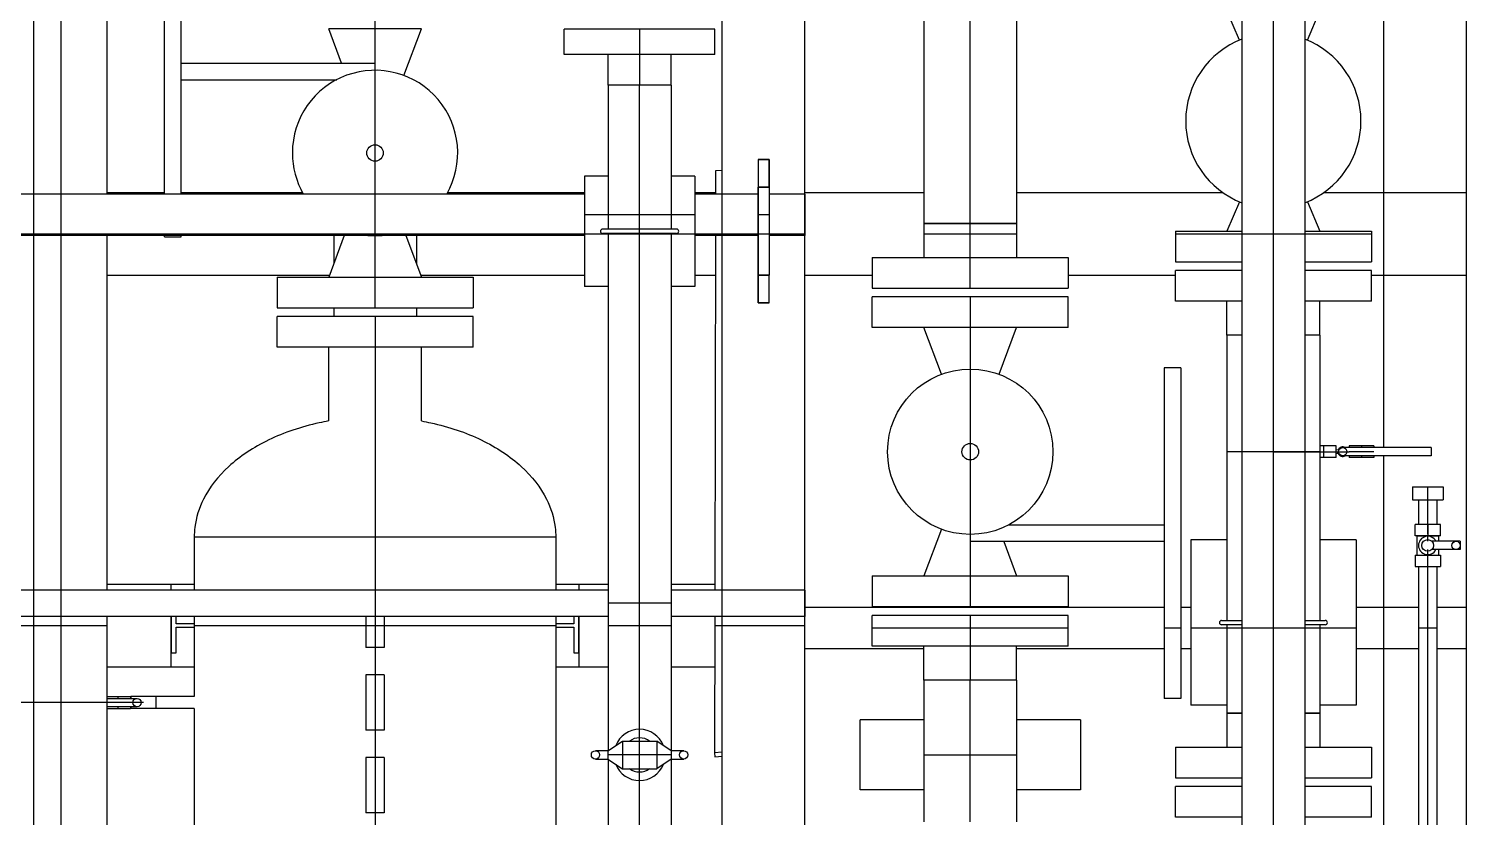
# Model space of a CAD drawing. Header units: inches. Extents: x 517790 to 538444, y 301815 to 302461.
# Drawn here: x 517873.244 to 517875.939, y 302341.357 to 302342.835 of the extents above; entities that cross this region are included whole.
import ezdxf

# ---------------------------------------------------------------- set-up
doc = ezdxf.new("R2010")
doc.units = ezdxf.units.IN
doc.header["$MEASUREMENT"] = 0
doc.layers.add('硅胶总平面底图 工艺装置区', color=253, linetype='Continuous')

msp = doc.modelspace()

# ---------------------------------------------------------------- linework, layer by layer
at = {"layer": '硅胶总平面底图 工艺装置区', "color": 253, "linetype": 'Continuous', "lineweight": -3}
for p, q in [((517875.5186, 302344.9109), (517875.5186, 302341.1198)), ((517875.6367, 302344.9109), (517875.6367, 302341.1198)), ((517875.5776, 302341.1198), (517875.5776, 302344.898)), ((517874.6993, 302341.1198), (517874.6993, 302343.8671)), ((517874.9224, 302343.7922), (517874.9224, 302342.4705)), ((517875.0093, 302342.4705), (517875.0093, 302343.7703)), ((517875.0962, 302343.7922), (517875.0962, 302342.4705)), ((517874.5443, 302341.2157), (517874.5443, 302343.7474)), ((517875.7843, 302343.7339), (517875.7843, 302342.0501)), ((517875.9393, 302343.7339), (517875.9393, 302341.1198)), ((517873.2527, 302343.6036), (517873.2527, 302340.7384)), ((517873.3043, 302343.1284), (517873.3043, 302342.5255)), ((517873.3913, 302342.5255), (517873.3913, 302343.1284)), ((517873.4986, 302342.7553), (517873.4986, 302343.0653)), ((517873.5296, 302342.7553), (517873.5296, 302343.0653)), ((517873.8933, 302342.5255), (517873.8933, 302342.8927)), ((517875.5139, 302342.8138), (517875.4907, 302342.869)), ((517875.6414, 302342.8138), (517875.6646, 302342.869)), ((517873.8933, 302342.8352), (517873.8064, 302342.8352)), ((517873.8304, 302342.7708), (517873.8064, 302342.8352)), ((517873.9803, 302342.8352), (517873.8933, 302342.8352)), ((517873.9475, 302342.7476), (517873.9803, 302342.8352)), ((517874.3893, 302342.8345), (517874.2482, 302342.8345)), ((517874.2482, 302342.787), (517874.2482, 302342.8345)), ((517874.3893, 302342.8345), (517874.3893, 302342.7296)), ((517874.5304, 302342.8345), (517874.3893, 302342.8345)), ((517874.5304, 302342.787), (517874.5304, 302342.8345)), ((517874.3893, 302342.787), (517874.2482, 302342.787)), ((517874.3303, 302342.7296), (517874.3303, 302342.787)), ((517874.5304, 302342.787), (517874.3893, 302342.787)), ((517874.4484, 302342.7296), (517874.4484, 302342.787)), ((517873.4986, 302342.5255), (517873.4986, 302342.7553)), ((517873.5296, 302342.7708), (517873.8933, 302342.7708)), ((517873.5296, 302342.5255), (517873.5296, 302342.7553)), ((517873.8933, 302342.7574), (517873.8933, 302342.7708)), ((517873.5296, 302342.7398), (517873.8216, 302342.7398)), ((517874.3893, 302342.7296), (517874.3303, 302342.7296)), ((517874.4484, 302342.7296), (517874.3303, 302342.7296)), ((517874.3303, 302342.7296), (517874.3303, 302342.4599)), ((517874.4484, 302342.7296), (517874.3893, 302342.7296)), ((517874.3893, 302342.4599), (517874.3893, 302342.7296)), ((517874.4484, 302342.7296), (517874.4484, 302342.4599)), ((517874.6115, 302342.5901), (517874.6115, 302342.5384)), ((517874.6115, 302342.5901), (517874.6115, 302342.5384)), ((517874.6321, 302342.5901), (517874.6115, 302342.5901)), ((517874.6115, 302342.5901), (517874.6321, 302342.5901)), ((517874.6321, 302342.5384), (517874.6321, 302342.5901)), ((517874.6321, 302342.5901), (517874.6321, 302342.5384)), ((517874.286, 302342.5591), (517874.286, 302342.3524)), ((517874.3303, 302342.5591), (517874.286, 302342.5591)), ((517874.4926, 302342.5591), (517874.4484, 302342.5591)), ((517874.4926, 302342.5591), (517874.4926, 302342.3524)), ((517874.5319, 302342.569), (517874.5318, 302342.5255)), ((517874.5443, 302342.5698), (517874.5319, 302342.569)), ((517874.6115, 302342.5384), (517874.6321, 302342.5384)), ((517874.6321, 302342.5384), (517874.6115, 302342.5384)), ((517874.6115, 302342.3731), (517874.6115, 302342.5384)), ((517874.6115, 302342.5384), (517874.6115, 302342.3731)), ((517874.6321, 302342.5384), (517874.6115, 302342.5384)), ((517874.6321, 302342.5384), (517874.6321, 302342.3731)), ((517874.6321, 302342.5384), (517874.6321, 302342.3731)), ((517874.286, 302342.5255), (517872.9272, 302342.5255)), ((517873.3043, 302342.5255), (517873.3043, 302342.448)), ((517873.3913, 302342.5281), (517873.4986, 302342.5281)), ((517873.5296, 302342.5281), (517873.7573, 302342.5281)), ((517873.8933, 302342.448), (517873.8933, 302342.5255)), ((517874.0293, 302342.5281), (517874.286, 302342.5281)), ((517874.4926, 302342.5281), (517874.5318, 302342.5281)), ((517874.6115, 302342.5255), (517874.4926, 302342.5255)), ((517874.6993, 302342.5255), (517874.6321, 302342.5255)), ((517874.6993, 302342.5281), (517874.9224, 302342.5281)), ((517874.6993, 302342.5255), (517874.6993, 302342.448)), ((517875.0962, 302342.5281), (517875.483, 302342.5281)), ((517875.5139, 302342.511), (517875.4907, 302342.4558)), ((517875.6414, 302342.511), (517875.6646, 302342.4558)), ((517875.6722, 302342.5281), (517875.9393, 302342.5281)), ((517875.9393, 302342.5281), (517875.9393, 302342.3731)), ((517874.4926, 302342.4867), (517874.286, 302342.4867)), ((517874.6321, 302342.4867), (517874.6115, 302342.4867)), ((517872.8393, 302342.4506), (517874.6993, 302342.4506)), ((517874.3201, 302342.4599), (517874.4585, 302342.4599)), ((517874.4585, 302342.4516), (517874.3201, 302342.4516)), ((517874.3303, 302342.4516), (517874.3303, 302341.4821)), ((517874.3893, 302342.4516), (517874.3893, 302342.4599)), ((517874.3893, 302341.5221), (517874.3893, 302342.4516)), ((517874.4484, 302342.4516), (517874.4484, 302341.4821)), ((517875.0962, 302342.4705), (517874.9224, 302342.4705)), ((517874.9224, 302342.4705), (517875.0093, 302342.4705)), ((517874.9224, 302342.4705), (517874.9224, 302342.4066)), ((517874.9224, 302342.4506), (517875.0962, 302342.4506)), ((517875.0093, 302342.3492), (517875.0093, 302342.4705)), ((517875.0093, 302342.4705), (517875.0962, 302342.4705)), ((517875.0962, 302342.4705), (517875.0962, 302342.4066)), ((517875.3939, 302342.4558), (517875.5186, 302342.4558)), ((517875.3939, 302342.4558), (517875.3939, 302342.3984)), ((517875.3939, 302342.4506), (517875.7614, 302342.4506)), ((517875.4907, 302342.4558), (517875.5186, 302342.4558)), ((517875.6367, 302342.4558), (517875.7614, 302342.4558)), ((517875.6367, 302342.4558), (517875.6646, 302342.4558)), ((517875.7614, 302342.4558), (517875.7614, 302342.3984)), ((517874.286, 302342.448), (517872.9272, 302342.448)), ((517873.3043, 302342.448), (517873.3043, 302341.783)), ((517873.3913, 302341.783), (517873.3913, 302342.448)), ((517873.4986, 302342.4453), (517873.4986, 302342.448)), ((517873.4986, 302342.4453), (517873.5296, 302342.4453)), ((517873.5296, 302342.4453), (517873.5296, 302342.448)), ((517873.8357, 302342.448), (517873.8064, 302342.3695)), ((517873.8158, 302342.448), (517873.8158, 302342.3948)), ((517873.8933, 302342.3121), (517873.8933, 302342.448)), ((517873.951, 302342.448), (517873.9803, 302342.3695)), ((517873.9708, 302342.448), (517873.9708, 302342.3948)), ((517874.6115, 302342.448), (517874.4926, 302342.448)), ((517874.5317, 302342.448), (517874.5304, 302341.783)), ((517874.6993, 302342.448), (517874.6321, 302342.448)), ((517874.8256, 302342.4066), (517875.0093, 302342.4066)), ((517874.8256, 302342.4066), (517874.8256, 302342.3492)), ((517875.0093, 302342.4066), (517875.193, 302342.4066)), ((517875.193, 302342.4066), (517875.193, 302342.3492)), ((517875.3939, 302342.3984), (517875.5186, 302342.3984)), ((517875.6367, 302342.3984), (517875.7614, 302342.3984)), ((517873.3913, 302342.3731), (517873.8077, 302342.3731)), ((517873.7096, 302342.3695), (517873.8933, 302342.3695)), ((517873.7096, 302342.3695), (517873.7096, 302342.3121)), ((517873.8064, 302342.3695), (517873.9803, 302342.3695)), ((517873.8158, 302342.3695), (517873.8158, 302342.3695)), ((517873.8933, 302342.3695), (517874.077, 302342.3695)), ((517873.9708, 302342.3695), (517873.9708, 302342.3695)), ((517873.9789, 302342.3731), (517874.286, 302342.3731)), ((517874.077, 302342.3695), (517874.077, 302342.3121)), ((517874.4926, 302342.3731), (517874.5315, 302342.3731)), ((517874.6321, 302342.3731), (517874.6115, 302342.3731)), ((517874.6115, 302342.3731), (517874.6321, 302342.3731)), ((517874.6115, 302342.3731), (517874.6115, 302342.3214)), ((517874.6115, 302342.3214), (517874.6115, 302342.3731)), ((517874.6321, 302342.3731), (517874.6115, 302342.3731)), ((517874.6321, 302342.3214), (517874.6321, 302342.3731)), ((517874.6321, 302342.3214), (517874.6321, 302342.3731)), ((517874.6993, 302342.3731), (517874.8256, 302342.3731)), ((517875.193, 302342.3731), (517875.3939, 302342.3731)), ((517875.5186, 302342.3818), (517875.3939, 302342.3818)), ((517875.3939, 302342.3244), (517875.3939, 302342.3818)), ((517875.7614, 302342.3818), (517875.6367, 302342.3818)), ((517875.7614, 302342.3244), (517875.7614, 302342.3818)), ((517875.7614, 302342.3731), (517875.9393, 302342.3731)), ((517874.3303, 302342.3524), (517874.286, 302342.3524)), ((517874.4926, 302342.3524), (517874.4484, 302342.3524)), ((517874.8256, 302342.3492), (517875.0093, 302342.3492)), ((517875.0093, 302342.3492), (517875.193, 302342.3492)), ((517874.6115, 302342.3214), (517874.6321, 302342.3214)), ((517874.6321, 302342.3214), (517874.6115, 302342.3214)), ((517875.0093, 302342.3327), (517874.8256, 302342.3327)), ((517874.8256, 302342.2753), (517874.8256, 302342.3327)), ((517875.0093, 302342.3327), (517875.0093, 302341.7521)), ((517875.193, 302342.3327), (517875.0093, 302342.3327)), ((517875.193, 302342.2753), (517875.193, 302342.3327)), ((517875.5186, 302342.3244), (517875.3939, 302342.3244)), ((517875.4907, 302342.2606), (517875.4907, 302342.3244)), ((517875.7614, 302342.3244), (517875.6367, 302342.3244)), ((517875.6646, 302342.2606), (517875.6646, 302342.3244)), ((517873.7096, 302342.3121), (517873.8933, 302342.3121)), ((517873.8933, 302342.2956), (517873.7096, 302342.2956)), ((517873.7096, 302342.2381), (517873.7096, 302342.2956)), ((517873.8158, 302342.3121), (517873.8158, 302342.2956)), ((517873.8933, 302342.3121), (517874.077, 302342.3121)), ((517873.8933, 302342.2956), (517873.8933, 302341.4224)), ((517874.077, 302342.2956), (517873.8933, 302342.2956)), ((517873.9708, 302342.3121), (517873.9708, 302342.2956)), ((517874.077, 302342.2381), (517874.077, 302342.2956)), ((517875.0093, 302342.2753), (517874.8256, 302342.2753)), ((517875.0093, 302342.2753), (517874.9224, 302342.2753)), ((517874.9551, 302342.1876), (517874.9224, 302342.2753)), ((517875.0962, 302342.2753), (517875.0093, 302342.2753)), ((517875.193, 302342.2753), (517875.0093, 302342.2753)), ((517875.0635, 302342.1876), (517875.0962, 302342.2753)), ((517875.5186, 302342.2606), (517875.4907, 302342.2606)), ((517875.4907, 302342.2606), (517875.4907, 302342.0424)), ((517875.5186, 302342.2606), (517875.4907, 302342.2606)), ((517875.6646, 302342.2606), (517875.6367, 302342.2606)), ((517875.6646, 302342.2606), (517875.6367, 302342.2606)), ((517875.6646, 302342.2606), (517875.6646, 302342.0424)), ((517873.8933, 302342.2381), (517873.7096, 302342.2381)), ((517873.8064, 302342.1), (517873.8064, 302342.2381)), ((517874.077, 302342.2381), (517873.8933, 302342.2381)), ((517873.9803, 302342.1), (517873.9803, 302342.2381)), ((517875.373, 302342.1995), (517875.373, 302341.8895)), ((517875.404, 302342.1995), (517875.373, 302342.1995)), ((517875.404, 302342.1995), (517875.404, 302341.8895)), ((517875.6956, 302342.0534), (517875.6646, 302342.0534)), ((517875.6719, 302342.0534), (517875.6719, 302342.0314)), ((517875.6956, 302342.0314), (517875.6956, 302342.0534)), ((517875.6992, 302342.045), (517875.6956, 302342.0461)), ((517875.8732, 302342.0501), (517875.7078, 302342.0501)), ((517875.72, 302342.0534), (517875.72, 302342.0501)), ((517875.766, 302342.0534), (517875.72, 302342.0534)), ((517875.7438, 302342.0501), (517875.7438, 302342.0534)), ((517875.766, 302342.0534), (517875.766, 302342.0501)), ((517875.8732, 302342.0501), (517875.8732, 302342.0424)), ((517875.6646, 302342.0424), (517875.4907, 302342.0424)), ((517875.4907, 302342.0424), (517875.4907, 302341.7262)), ((517875.5776, 302342.0424), (517875.617, 302342.0424)), ((517875.617, 302342.0424), (517875.617, 302342.0424)), ((517875.617, 302342.0424), (517875.617, 302342.0424)), ((517875.617, 302342.0424), (517875.6646, 302342.0424)), ((517875.6646, 302342.0424), (517875.6719, 302342.0424)), ((517875.6646, 302342.0424), (517875.6646, 302341.7262)), ((517875.6956, 302342.0314), (517875.6646, 302342.0314)), ((517875.6719, 302342.0424), (517875.6956, 302342.0424)), ((517875.6956, 302342.0424), (517875.72, 302342.0424)), ((517875.6992, 302342.0398), (517875.6956, 302342.0387)), ((517875.8732, 302342.0346), (517875.7078, 302342.0346)), ((517875.766, 302342.0424), (517875.72, 302342.0424)), ((517875.72, 302342.0424), (517875.72, 302342.0424)), ((517875.72, 302342.0424), (517875.72, 302342.0424)), ((517875.72, 302342.0346), (517875.72, 302342.0314)), ((517875.766, 302342.0314), (517875.72, 302342.0314)), ((517875.7438, 302342.0314), (517875.7438, 302342.0346)), ((517875.766, 302342.0346), (517875.766, 302342.0314)), ((517875.7843, 302342.0346), (517875.7843, 302341.1198)), ((517875.8732, 302342.0424), (517875.8732, 302342.0346)), ((517875.8382, 302341.9766), (517875.867, 302341.9766)), ((517875.8382, 302341.9766), (517875.8382, 302341.952)), ((517875.867, 302341.9701), (517875.867, 302341.9766)), ((517875.867, 302341.9766), (517875.8957, 302341.9766)), ((517875.867, 302341.952), (517875.867, 302341.9701)), ((517875.867, 302341.952), (517875.867, 302341.9701)), ((517875.8957, 302341.9766), (517875.8957, 302341.952)), ((517875.8382, 302341.952), (517875.867, 302341.952)), ((517875.8497, 302341.952), (517875.8497, 302341.9061)), ((517875.867, 302341.952), (517875.8957, 302341.952)), ((517875.867, 302341.9061), (517875.867, 302341.952)), ((517875.8842, 302341.952), (517875.8842, 302341.9061)), ((517874.9551, 302341.8972), (517874.9224, 302341.8095)), ((517875.0093, 302341.8874), (517875.0093, 302341.874)), ((517875.373, 302341.905), (517875.081, 302341.905)), ((517875.373, 302341.8895), (517875.373, 302341.5795)), ((517875.404, 302341.8895), (517875.404, 302341.5795)), ((517875.867, 302341.9061), (517875.8432, 302341.9061)), ((517875.8432, 302341.8848), (517875.8432, 302341.9061)), ((517875.867, 302341.8848), (517875.8432, 302341.8848)), ((517875.8465, 302341.8848), (517875.867, 302341.8848)), ((517875.8465, 302341.8848), (517875.8465, 302341.8487)), ((517875.867, 302341.9061), (517875.867, 302341.8881)), ((517875.8907, 302341.9061), (517875.867, 302341.9061)), ((517875.867, 302341.8881), (517875.867, 302341.9061)), ((517875.867, 302341.8881), (517875.867, 302341.8848)), ((517875.867, 302341.8778), (517875.867, 302341.8848)), ((517875.867, 302341.8848), (517875.867, 302341.8848)), ((517875.867, 302341.8848), (517875.8874, 302341.8848)), ((517875.8907, 302341.8848), (517875.867, 302341.8848)), ((517875.8874, 302341.8848), (517875.8874, 302341.8745)), ((517875.8907, 302341.8848), (517875.8907, 302341.9061)), ((517874.2322, 302341.8822), (517873.5544, 302341.8822)), ((517874.2322, 302341.8822), (517873.5544, 302341.8822)), ((517873.5544, 302341.8822), (517873.5544, 302341.783)), ((517874.2322, 302341.8822), (517874.2322, 302341.783)), ((517875.373, 302341.874), (517875.0093, 302341.874)), ((517875.0722, 302341.874), (517875.0962, 302341.8095)), ((517875.4907, 302341.8771), (517875.4226, 302341.8771)), ((517875.4226, 302341.8771), (517875.4226, 302341.5671)), ((517875.7326, 302341.8771), (517875.6646, 302341.8771)), ((517875.7326, 302341.8771), (517875.7326, 302341.5671)), ((517875.867, 302341.8745), (517875.867, 302341.8778)), ((517875.867, 302341.8557), (517875.867, 302341.859)), ((517875.9279, 302341.8745), (517875.8748, 302341.8745)), ((517875.9279, 302341.859), (517875.8748, 302341.859)), ((517875.8874, 302341.859), (517875.8874, 302341.8487)), ((517875.9279, 302341.8745), (517875.9279, 302341.8667)), ((517875.9279, 302341.8667), (517875.9279, 302341.859)), ((517875.8432, 302341.8487), (517875.867, 302341.8487)), ((517875.8432, 302341.8487), (517875.8432, 302341.8274)), ((517875.867, 302341.8487), (517875.867, 302341.8557)), ((517875.867, 302341.8454), (517875.867, 302341.8487)), ((517875.867, 302341.8487), (517875.8907, 302341.8487)), ((517875.867, 302341.8274), (517875.867, 302341.8454)), ((517875.867, 302341.8274), (517875.867, 302341.8454)), ((517875.8907, 302341.8487), (517875.8907, 302341.8274)), ((517874.8256, 302341.8095), (517875.0093, 302341.8095)), ((517874.8256, 302341.8095), (517874.8256, 302341.7521)), ((517874.9224, 302341.8095), (517875.0962, 302341.8095)), ((517875.0093, 302341.8095), (517875.193, 302341.8095)), ((517875.193, 302341.8095), (517875.193, 302341.7521)), ((517875.8432, 302341.8274), (517875.867, 302341.8274)), ((517875.8497, 302341.8274), (517875.8497, 302341.1198)), ((517875.867, 302341.8274), (517875.8907, 302341.8274)), ((517875.867, 302341.1198), (517875.867, 302341.8274)), ((517875.8842, 302341.8274), (517875.8842, 302341.1198)), ((517874.3303, 302341.783), (517872.8393, 302341.783)), ((517873.3043, 302341.783), (517873.3043, 302341.7334)), ((517873.3913, 302341.7944), (517873.511, 302341.7944)), ((517873.511, 302341.783), (517873.511, 302341.7944)), ((517873.511, 302341.7944), (517873.5544, 302341.7944)), ((517874.2322, 302341.7944), (517874.2756, 302341.7944)), ((517874.2756, 302341.7944), (517874.3303, 302341.7944)), ((517874.2756, 302341.7944), (517874.2756, 302341.783)), ((517874.4484, 302341.7944), (517874.5304, 302341.7944)), ((517874.6993, 302341.783), (517874.4484, 302341.783)), ((517874.6993, 302341.783), (517874.6993, 302341.7334)), ((517874.4484, 302341.7582), (517874.3303, 302341.7582)), ((517875.373, 302341.7505), (517874.6993, 302341.7505)), ((517874.8256, 302341.7521), (517875.0093, 302341.7521)), ((517875.0093, 302341.7521), (517875.193, 302341.7521)), ((517875.4226, 302341.7505), (517875.404, 302341.7505)), ((517875.8497, 302341.7505), (517875.7326, 302341.7505)), ((517875.9393, 302341.7505), (517875.8842, 302341.7505)), ((517875.9393, 302341.7505), (517875.9393, 302341.673)), ((517874.3303, 302341.7334), (517872.8393, 302341.7334)), ((517873.3043, 302341.7334), (517873.3043, 302340.8928)), ((517873.3913, 302340.8928), (517873.3913, 302341.7334)), ((517873.511, 302341.6394), (517873.511, 302341.7334)), ((517873.511, 302341.7334), (517873.511, 302341.6652)), ((517873.5203, 302341.72), (517873.5203, 302341.7334)), ((517873.5544, 302341.7334), (517873.5544, 302341.5833)), ((517873.8761, 302341.7334), (517873.8761, 302341.7272)), ((517873.8761, 302341.7272), (517873.8761, 302341.6756)), ((517873.9105, 302341.7334), (517873.9105, 302341.7272)), ((517873.9105, 302341.7272), (517873.9105, 302341.6756)), ((517874.2322, 302341.7334), (517874.2322, 302341.1993)), ((517874.2663, 302341.7334), (517874.2663, 302341.72)), ((517874.2756, 302341.6652), (517874.2756, 302341.7334)), ((517874.2756, 302341.7334), (517874.2756, 302341.6394)), ((517874.6993, 302341.7334), (517874.4484, 302341.7334)), ((517874.5303, 302341.7334), (517874.5299, 302341.4781)), ((517875.0093, 302341.7356), (517874.8256, 302341.7356)), ((517874.8256, 302341.6782), (517874.8256, 302341.7356)), ((517875.0093, 302341.7356), (517875.0093, 302341.6143)), ((517875.193, 302341.7356), (517875.0093, 302341.7356)), ((517875.193, 302341.6782), (517875.193, 302341.7356)), ((517875.4805, 302341.7262), (517875.5186, 302341.7262)), ((517875.6367, 302341.7262), (517875.6748, 302341.7262)), ((517873.2174, 302341.7169), (517873.3913, 302341.7169)), ((517873.5544, 302341.72), (517873.5203, 302341.72)), ((517873.5203, 302341.7138), (517873.5544, 302341.7138)), ((517873.5203, 302341.6652), (517873.5203, 302341.7138)), ((517873.5544, 302341.7169), (517874.2322, 302341.7169)), ((517874.2663, 302341.72), (517874.2322, 302341.72)), ((517874.2322, 302341.7138), (517874.2663, 302341.7138)), ((517874.2663, 302341.7138), (517874.2663, 302341.6652)), ((517874.3303, 302341.7169), (517874.4484, 302341.7169)), ((517874.5303, 302341.7169), (517874.6993, 302341.7169)), ((517875.193, 302341.7117), (517874.8256, 302341.7117)), ((517875.404, 302341.7117), (517875.373, 302341.7117)), ((517875.7326, 302341.7117), (517875.4226, 302341.7117)), ((517875.5186, 302341.7179), (517875.4805, 302341.7179)), ((517875.4907, 302341.7179), (517875.4907, 302341.5524)), ((517875.6748, 302341.7179), (517875.6367, 302341.7179)), ((517875.6646, 302341.7179), (517875.6646, 302341.5524)), ((517875.8842, 302341.7117), (517875.8497, 302341.7117)), ((517873.9105, 302341.6756), (517873.8761, 302341.6756)), ((517874.9224, 302341.673), (517874.6993, 302341.673)), ((517875.0093, 302341.6782), (517874.8256, 302341.6782)), ((517874.9224, 302341.6143), (517874.9224, 302341.6782)), ((517875.193, 302341.6782), (517875.0093, 302341.6782)), ((517875.0962, 302341.6143), (517875.0962, 302341.6782)), ((517875.373, 302341.673), (517875.0962, 302341.673)), ((517875.4226, 302341.673), (517875.404, 302341.673)), ((517875.8497, 302341.673), (517875.7326, 302341.673)), ((517875.9393, 302341.673), (517875.8842, 302341.673)), ((517873.511, 302341.6652), (517873.5203, 302341.6652)), ((517874.2663, 302341.6652), (517874.2756, 302341.6652)), ((517873.3913, 302341.6394), (517873.511, 302341.6394)), ((517873.511, 302341.6394), (517873.5544, 302341.6394)), ((517873.8761, 302341.6239), (517873.8761, 302341.5722)), ((517873.9105, 302341.6239), (517873.8761, 302341.6239)), ((517873.9105, 302341.6239), (517873.9105, 302341.5722)), ((517874.2322, 302341.6394), (517874.2756, 302341.6394)), ((517874.2756, 302341.6394), (517874.3303, 302341.6394)), ((517874.4484, 302341.6394), (517874.5302, 302341.6394)), ((517875.0962, 302341.6143), (517874.9224, 302341.6143)), ((517874.9224, 302341.6143), (517874.9224, 302341.3486)), ((517875.0093, 302341.6143), (517874.9224, 302341.6143)), ((517875.0093, 302341.3486), (517875.0093, 302341.6143)), ((517875.0962, 302341.6143), (517875.0093, 302341.6143)), ((517875.0962, 302341.6143), (517875.0962, 302341.3486)), ((517873.4349, 302341.5722), (517873.2174, 302341.5722)), ((517873.3913, 302341.5833), (517873.4349, 302341.5833)), ((517873.3913, 302341.58), (517873.4471, 302341.58)), ((517873.3913, 302341.5645), (517873.4471, 302341.5645)), ((517873.3913, 302341.5612), (517873.4349, 302341.5612)), ((517873.4112, 302341.5833), (517873.4112, 302341.58)), ((517873.4112, 302341.5645), (517873.4112, 302341.5612)), ((517873.4349, 302341.5833), (517873.4349, 302341.58)), ((517873.4356, 302341.5722), (517873.4349, 302341.5722)), ((517873.4349, 302341.5645), (517873.4349, 302341.5612)), ((517873.4356, 302341.5833), (517873.4356, 302341.58)), ((517873.5544, 302341.5833), (517873.4356, 302341.5833)), ((517873.4593, 302341.5722), (517873.4356, 302341.5722)), ((517873.4356, 302341.5645), (517873.4356, 302341.5612)), ((517873.5544, 302341.5612), (517873.4356, 302341.5612)), ((517873.4831, 302341.5612), (517873.4831, 302341.5833)), ((517873.5544, 302341.5612), (517873.5544, 302340.9633)), ((517873.8761, 302341.5722), (517873.8761, 302341.5206)), ((517873.9105, 302341.5722), (517873.9105, 302341.5206)), ((517875.404, 302341.5795), (517875.373, 302341.5795)), ((517875.4907, 302341.5671), (517875.4226, 302341.5671)), ((517875.7326, 302341.5671), (517875.6646, 302341.5671)), ((517874.9224, 302341.5397), (517874.8026, 302341.5397)), ((517874.8026, 302341.4085), (517874.8026, 302341.5397)), ((517875.216, 302341.5397), (517875.0962, 302341.5397)), ((517875.216, 302341.5397), (517875.216, 302341.4085)), ((517875.4907, 302341.5524), (517875.5186, 302341.5524)), ((517875.4907, 302341.5524), (517875.4907, 302341.4886)), ((517875.5186, 302341.5524), (517875.4907, 302341.5524)), ((517875.6367, 302341.5524), (517875.6646, 302341.5524)), ((517875.6646, 302341.5524), (517875.6367, 302341.5524)), ((517875.6646, 302341.5524), (517875.6646, 302341.4886)), ((517873.9105, 302341.5206), (517873.8761, 302341.5206)), ((517874.3893, 302341.4741), (517874.3893, 302341.5221)), ((517874.3299, 302341.4818), (517874.3066, 302341.4818)), ((517874.3299, 302341.4818), (517874.357, 302341.4999)), ((517874.3299, 302341.4818), (517874.3299, 302341.4741)), ((517874.357, 302341.4999), (517874.357, 302341.4741)), ((517874.357, 302341.4999), (517874.4216, 302341.4999)), ((517874.4216, 302341.4999), (517874.4216, 302341.4741)), ((517874.4487, 302341.4818), (517874.4216, 302341.4999)), ((517874.4487, 302341.4818), (517874.4487, 302341.4741)), ((517874.472, 302341.4818), (517874.4487, 302341.4818)), ((517874.5443, 302341.4793), (517874.5299, 302341.4781)), ((517875.3939, 302341.4886), (517875.5186, 302341.4886)), ((517875.3939, 302341.4886), (517875.3939, 302341.4312)), ((517875.6367, 302341.4886), (517875.7614, 302341.4886)), ((517875.7614, 302341.4886), (517875.7614, 302341.4312)), ((517873.8761, 302341.4689), (517873.8761, 302341.4172)), ((517873.9105, 302341.4689), (517873.8761, 302341.4689)), ((517873.9105, 302341.4689), (517873.9105, 302341.4172)), ((517874.3066, 302341.4663), (517874.3299, 302341.4663)), ((517874.3299, 302341.4741), (517874.3299, 302341.4663)), ((517874.3299, 302341.4663), (517874.357, 302341.4482)), ((517874.4484, 302341.4741), (517874.3303, 302341.4741)), ((517874.3303, 302341.4661), (517874.3303, 302341.1788)), ((517874.357, 302341.4741), (517874.357, 302341.4482)), ((517874.3893, 302341.426), (517874.3893, 302341.4741)), ((517874.3893, 302341.4741), (517874.3893, 302341.4741)), ((517874.3893, 302341.4741), (517874.3893, 302341.474)), ((517874.4216, 302341.4741), (517874.4216, 302341.4482)), ((517874.4487, 302341.4663), (517874.4216, 302341.4482)), ((517874.4484, 302341.4661), (517874.4484, 302341.1198)), ((517874.4487, 302341.4741), (517874.4487, 302341.4663)), ((517874.4487, 302341.4663), (517874.472, 302341.4663)), ((517874.5299, 302341.4781), (517874.5304, 302341.4703)), ((517874.5304, 302341.4703), (517874.5443, 302341.4715)), ((517874.9224, 302341.4741), (517875.0962, 302341.4741)), ((517874.357, 302341.4482), (517874.4216, 302341.4482)), ((517874.3893, 302341.1198), (517874.3893, 302341.426)), ((517875.3939, 302341.4312), (517875.5186, 302341.4312)), ((517875.6367, 302341.4312), (517875.7614, 302341.4312)), ((517873.8761, 302341.4172), (517873.8761, 302341.3656)), ((517873.8933, 302341.4224), (517873.8933, 302341.383)), ((517873.9105, 302341.4172), (517873.9105, 302341.3656)), ((517874.9224, 302341.4085), (517874.8026, 302341.4085)), ((517875.216, 302341.4085), (517875.0962, 302341.4085)), ((517875.5186, 302341.4146), (517875.3939, 302341.4146)), ((517875.3939, 302341.3572), (517875.3939, 302341.4146)), ((517875.7614, 302341.4146), (517875.6367, 302341.4146)), ((517875.7614, 302341.3572), (517875.7614, 302341.4146)), ((517873.8933, 302341.383), (517873.8933, 302341.3831)), ((517873.8933, 302341.383), (517873.8933, 302341.383)), ((517873.8933, 302341.383), (517873.8933, 302341.2713)), ((517873.9105, 302341.3656), (517873.8761, 302341.3656)), ((517875.5186, 302341.3572), (517875.3939, 302341.3572)), ((517875.7614, 302341.3572), (517875.6367, 302341.3572))]:
    msp.add_line(p, q, dxfattribs=at)
for centre, radius in [((517873.8933, 302342.6024), 0.0155), ((517875.0093, 302342.0424), 0.155), ((517875.0093, 302342.0424), 0.0155), ((517875.7078, 302342.0424), 0.00775), ((517875.867, 302341.8667), 0.011), ((517875.9202, 302341.8667), 0.00775), ((517873.4471, 302341.5722), 0.00775), ((517874.3066, 302341.4741), 0.00775), ((517874.472, 302341.4741), 0.00775)]:
    msp.add_circle(centre, radius, dxfattribs=at)
for centre, radius, start, end in [((517875.5776, 302342.6624), 0.1643, 111.0654, 248.9346), ((517875.5776, 302342.6624), 0.1643, 291.0654, 68.9346), ((517873.8933, 302342.6024), 0.155, 330.2537, 180), ((517873.8933, 302342.6024), 0.155, 180, 209.7463), ((517874.3201, 302342.4557), 0.00413, 90, 270), ((517874.4585, 302342.4557), 0.00413, 270, 90), ((517873.8933, 302342.6024), 0.155, 264.9772, 275.0228), ((517875.7078, 302342.0424), 0.00899, 59.5553, 162.9561), ((517875.7078, 302342.0424), 0.00899, 197.0439, 300.4447), ((517875.867, 302341.8667), 0.0172, 26.7952, 180), ((517875.867, 302341.8667), 0.0172, 180, 333.2048), ((517875.4805, 302341.7221), 0.00413, 90, 270), ((517875.6748, 302341.7221), 0.00413, 270, 90), ((517874.3893, 302341.4741), 0.048, 90, 158.5613), ((517874.3893, 302341.4741), 0.032, 90, 126.219), ((517874.3893, 302341.4741), 0.048, 21.4387, 90), ((517874.3893, 302341.4741), 0.032, 53.781, 90), ((517874.3893, 302341.4741), 0.048, 201.4387, 338.5613), ((517874.3893, 302341.4741), 0.032, 233.781, 306.219)]:
    msp.add_arc(centre, radius, start, end, dxfattribs=at)
for points in [[(517873.8064, 302342.1), (517873.8004, 302342.0989), (517873.7945, 302342.0977), (517873.7886, 302342.0965), (517873.7548, 302342.0892), (517873.7228, 302342.0783), (517873.6941, 302342.0645), (517873.6654, 302342.0506), (517873.64, 302342.0337), (517873.6191, 302342.0146), (517873.5988, 302341.9961), (517873.5828, 302341.9754), (517873.5719, 302341.9537), (517873.5633, 302341.9366), (517873.5578, 302341.9189), (517873.5556, 302341.9009), (517873.5548, 302341.8947), (517873.5544, 302341.8885), (517873.5544, 302341.8822)], [(517873.9803, 302342.1), (517873.9862, 302342.0989), (517873.9922, 302342.0977), (517873.998, 302342.0965), (517874.0318, 302342.0892), (517874.0638, 302342.0783), (517874.0925, 302342.0645), (517874.1212, 302342.0506), (517874.1467, 302342.0337), (517874.1675, 302342.0146), (517874.1878, 302341.9961), (517874.2038, 302341.9754), (517874.2147, 302341.9537), (517874.2233, 302341.9366), (517874.2288, 302341.9189), (517874.2311, 302341.9009), (517874.2319, 302341.8947), (517874.2322, 302341.8885), (517874.2322, 302341.8822)]]:
    msp.add_open_spline(points, degree=3, knots=[4.971806, 4.971806, 4.971806, 4.971806, 5.026548, 5.026548, 5.026548, 5.340708, 5.340708, 5.340708, 5.654867, 5.654867, 5.654867, 5.960413, 5.960413, 5.960413, 6.200139, 6.200139, 6.200139, 6.283185, 6.283185, 6.283185, 6.283185], dxfattribs=at)

doc.saveas('drawing.dxf')
